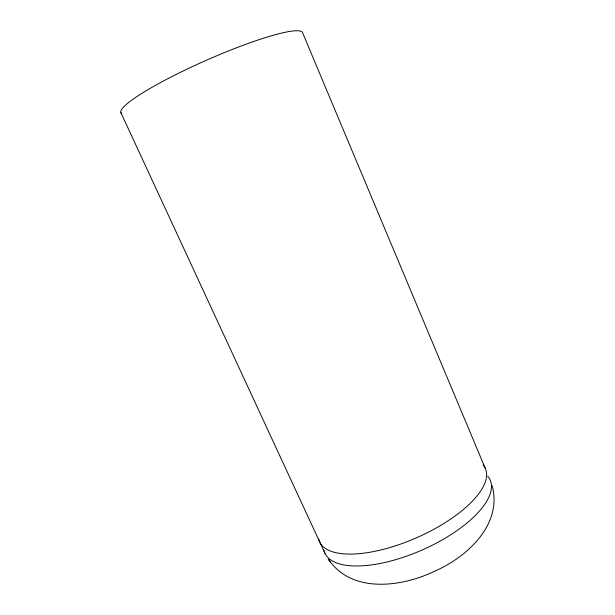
<?xml version="1.0" encoding="UTF-8"?>
<svg xmlns="http://www.w3.org/2000/svg" width="615" height="615" viewBox="0 0 615 615"><rect width="100%" height="100%" fill="white"/><g stroke="black" fill="none" stroke-linecap="round" stroke-linejoin="round"><path stroke-width="0.92" d="M328.471 559.319C351.557 593.652 401.003 587.125 433.56 571.735C466.285 557.736 502.716 525.125 492.185 485.727M328.633 559.565L330.509 562.425M120.847 112.568L324.958 553.308M485.135 468.053L302.703 32.987A99.276 13.538 -23.8 0 0 203.496 61.531A99.276 13.538 -23.8 0 0 121.778 113.69M483.059 464.986A90.605 35.447 -23.8 0 1 418.554 536.887A90.605 35.447 -23.8 0 1 318.747 539.063M487.764 476.195A90.374 36.6 -23.8 0 1 423.973 549.187A90.374 36.6 -23.8 0 1 323.874 550.133"/></g></svg>
